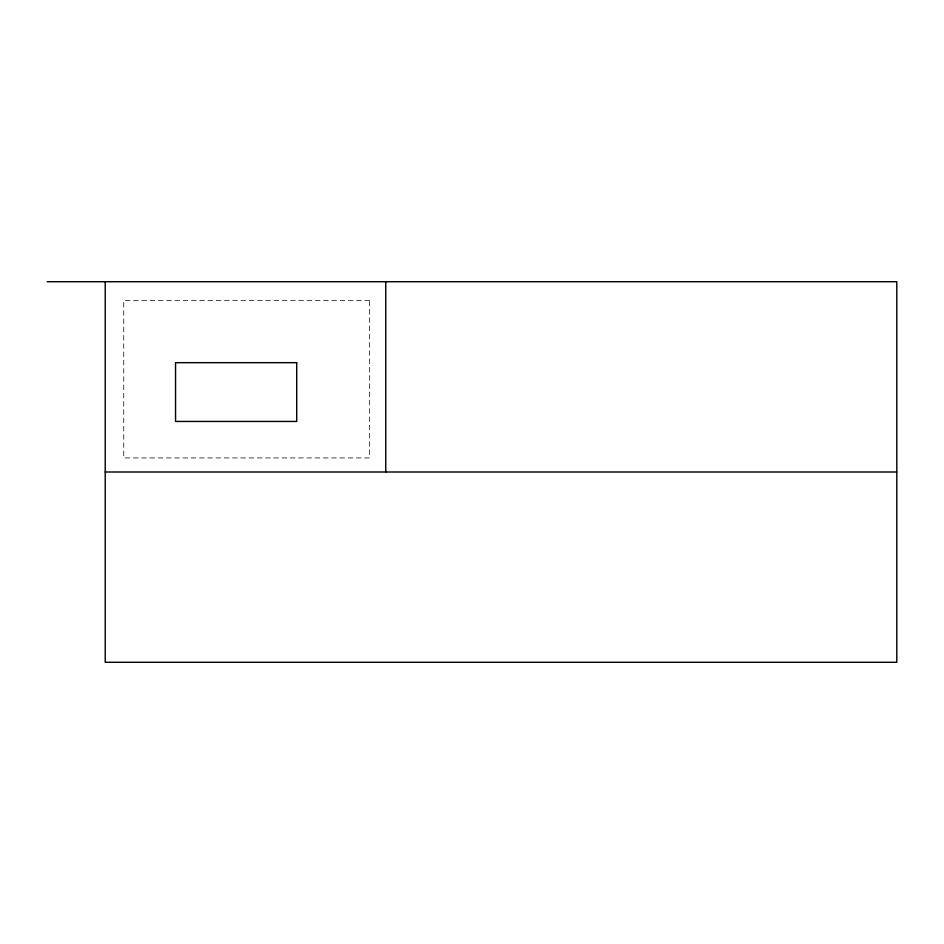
<?xml version="1.0" encoding="UTF-8"?>
<svg xmlns="http://www.w3.org/2000/svg" width="944" height="944" viewBox="0 0 944 944"><rect width="100%" height="100%" fill="white"/><g stroke="black" fill="none" stroke-linecap="round" stroke-linejoin="round"><path stroke-width="0.71" stroke-dasharray="4.72 3.54" d="M369.6 300.428L123.747 300.428L123.747 457.934L369.6 457.934L369.6 300.428"/><path stroke-width="1.42" d="M47.2 281.713L896.8 281.713L896.8 662.287L105.221 662.287L105.221 281.713M105.221 472L896.8 472M385.754 281.713L385.754 472M296.711 362.673L175.549 362.673L175.549 421.449L296.711 421.449L296.711 362.673"/></g></svg>
